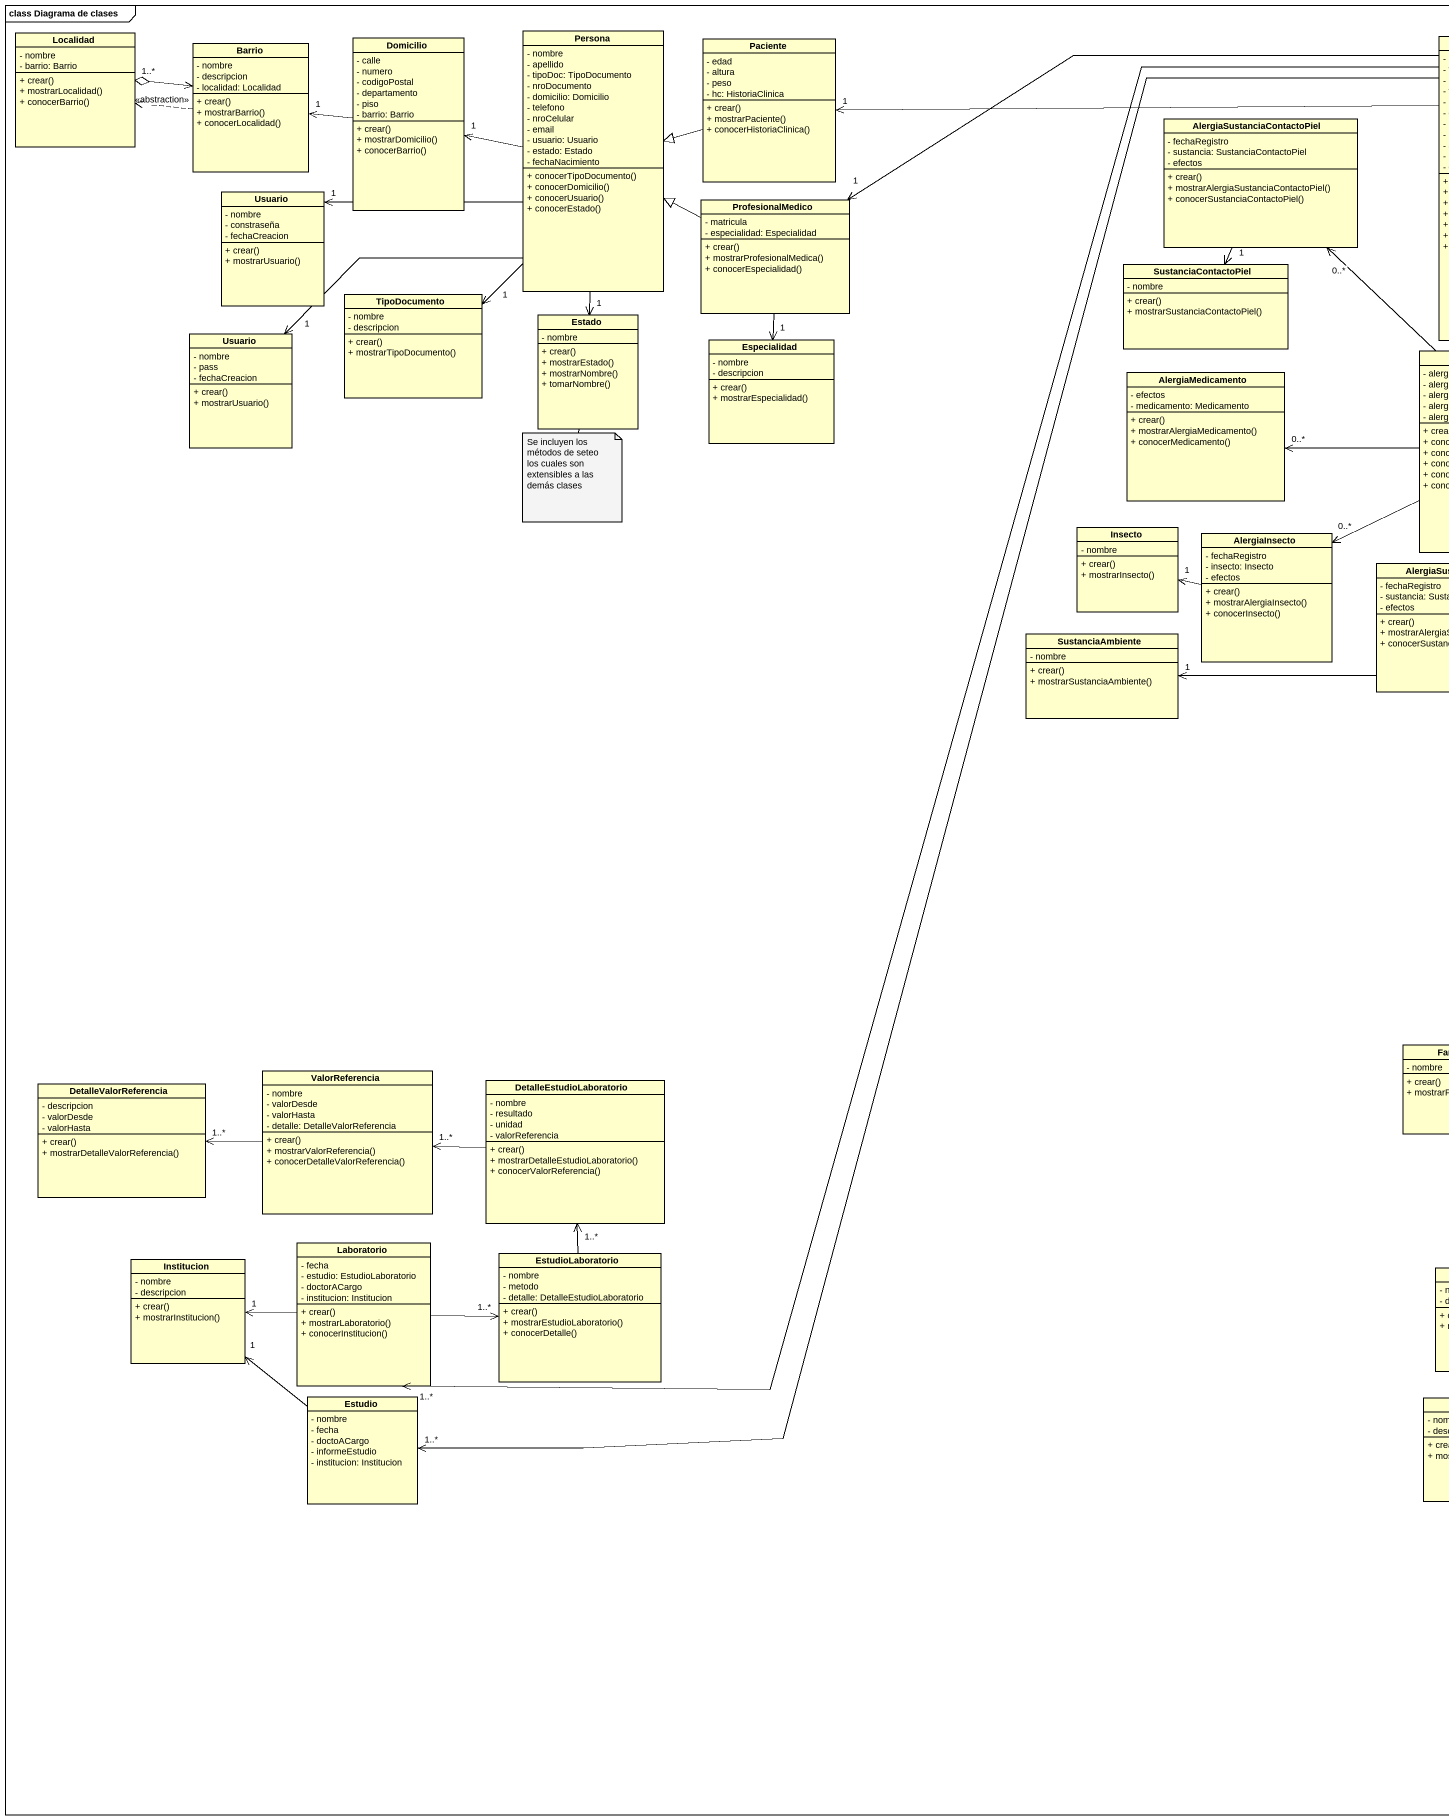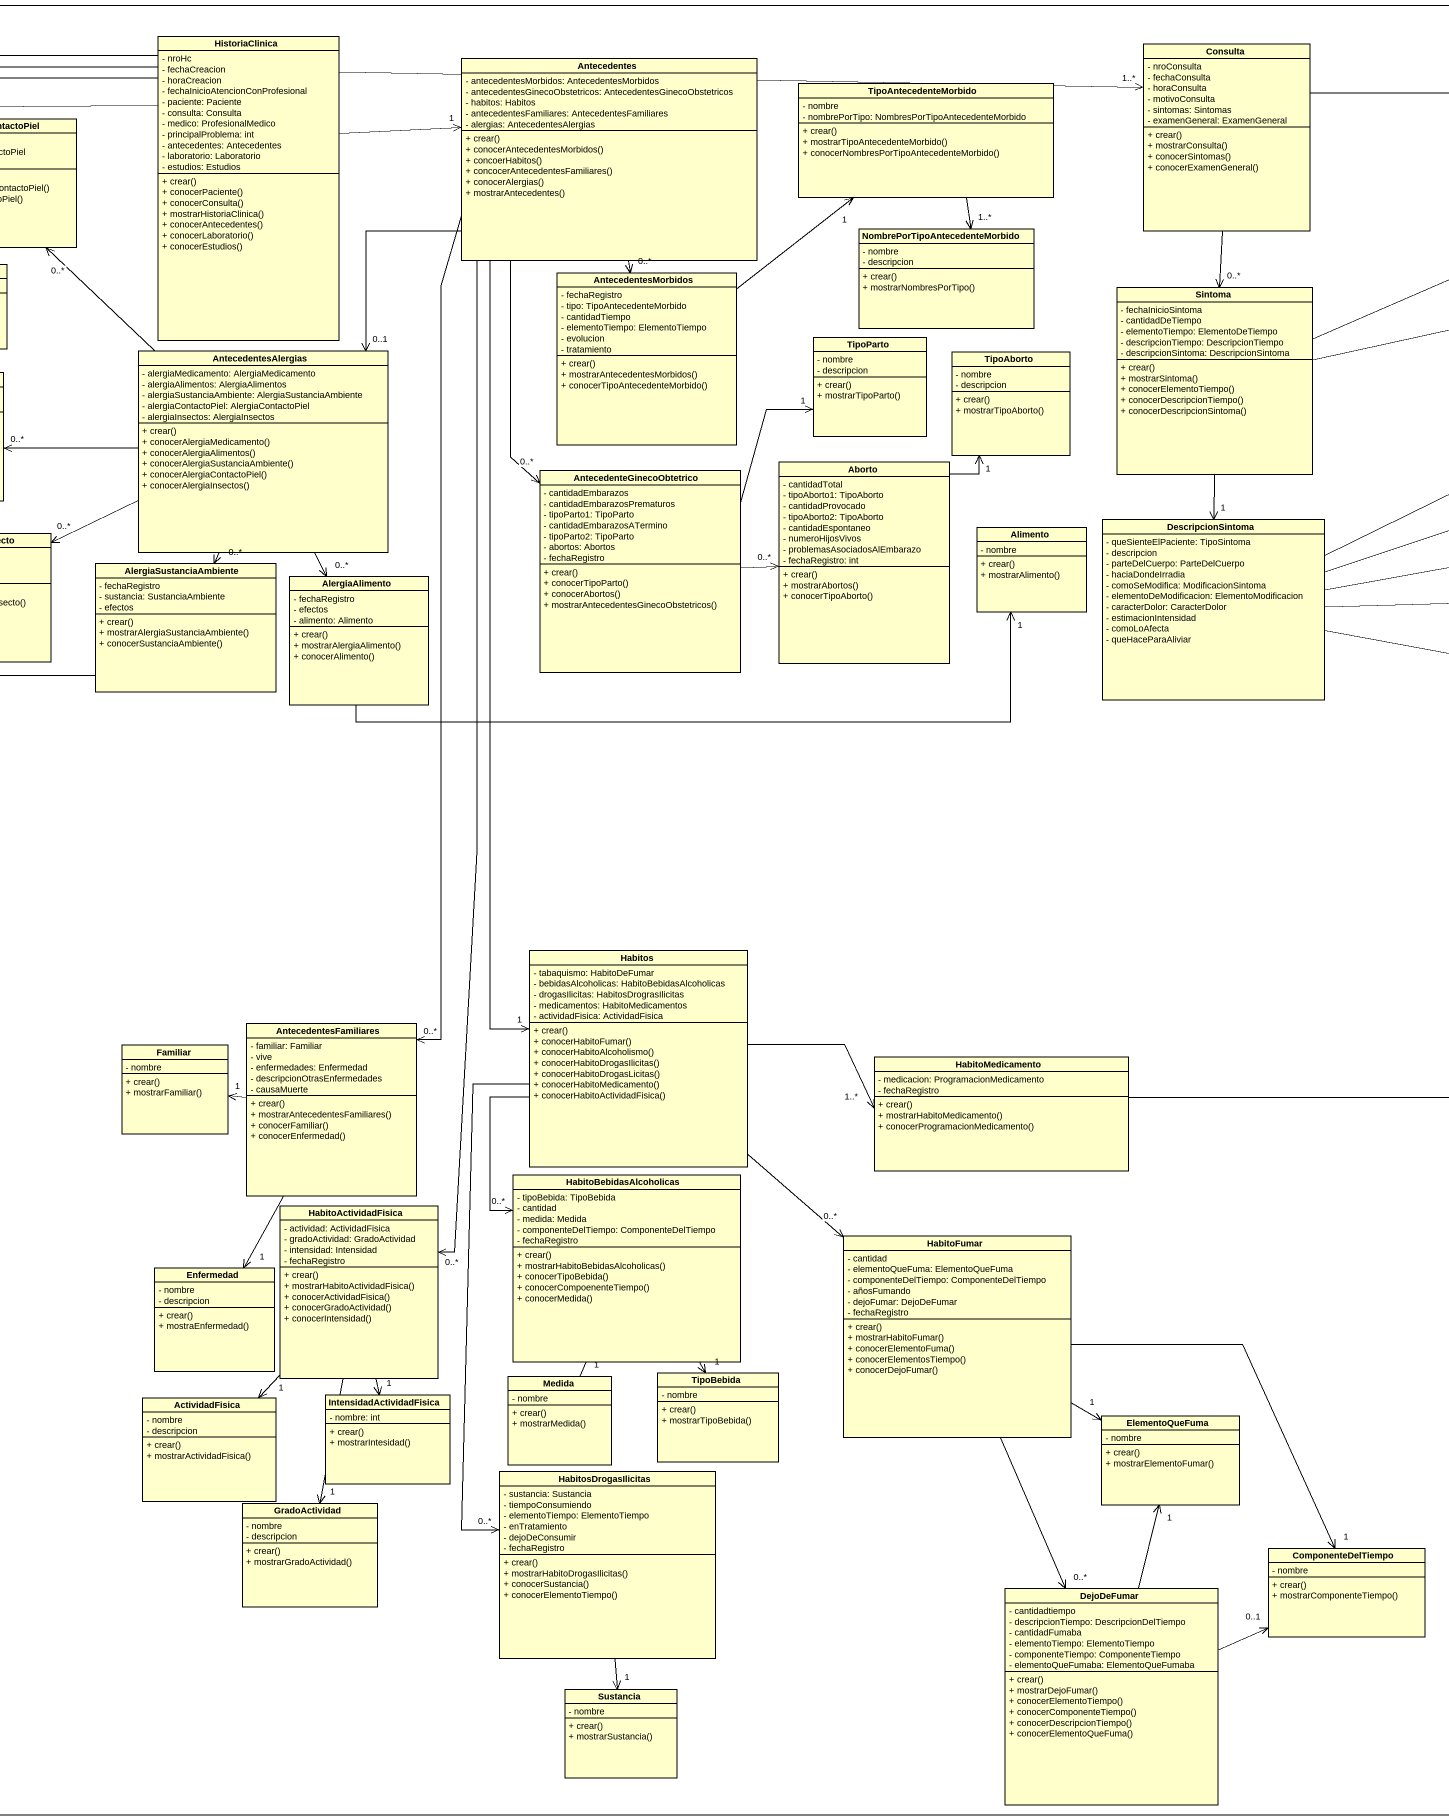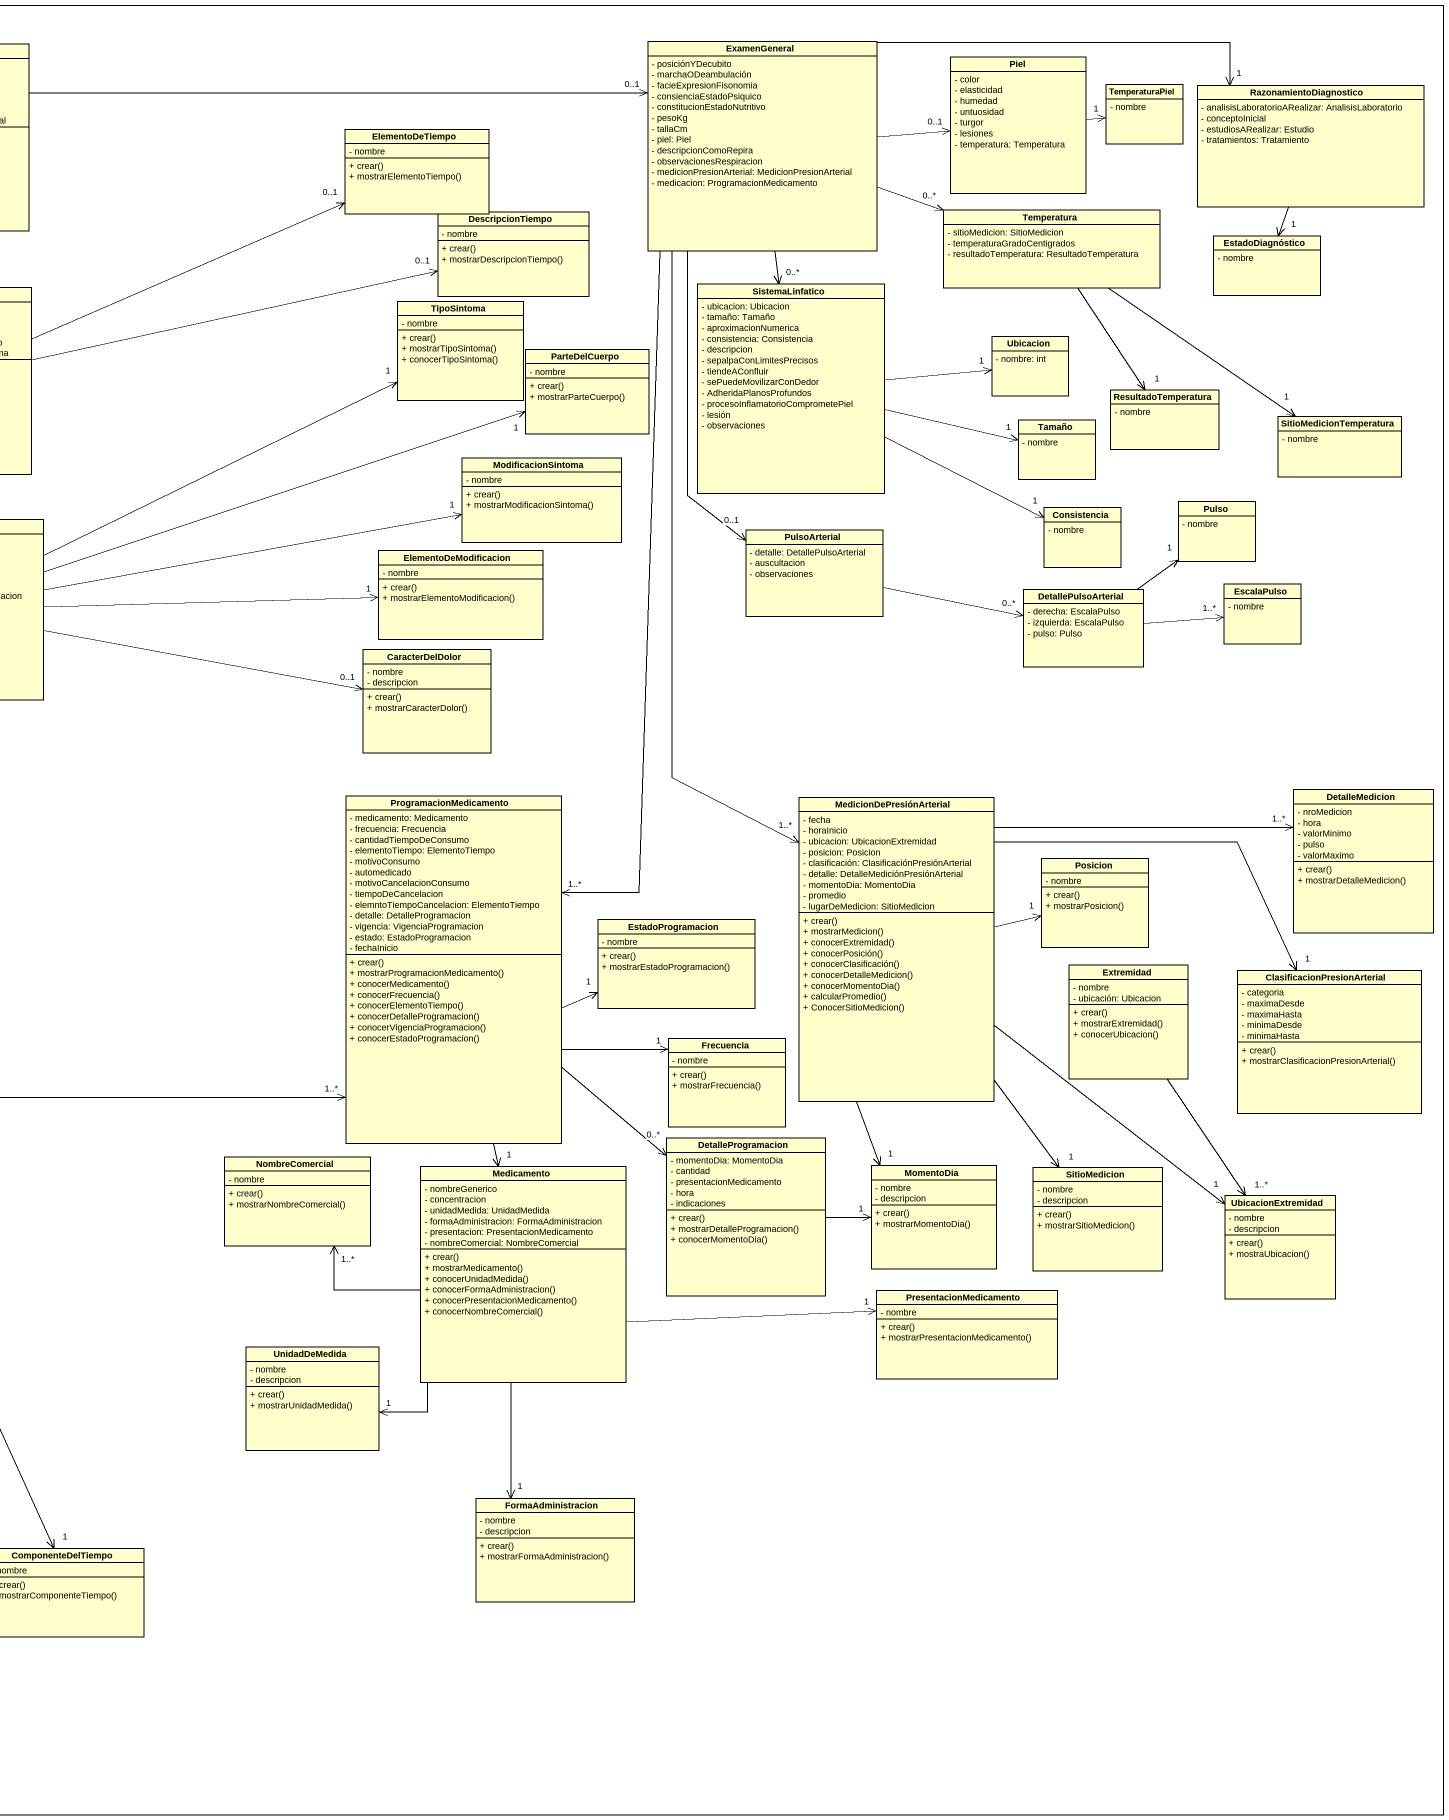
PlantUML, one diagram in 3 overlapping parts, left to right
@startuml
mainframe class Diagrama de clases
hide circle
hide empty members
skinparam classAttributeIconSize 0
class Localidad {
  - nombre
  - barrio: Barrio
  + crear()
  + mostrarLocalidad()
  + conocerBarrio()
}
class Domicilio {
  - calle
  - numero
  - codigoPostal
  - departamento
  - piso
  - barrio: Barrio
  + crear()
  + mostrarDomicilio()
  + conocerBarrio()
}
class Persona {
  - nombre
  - apellido
  - tipoDoc: TipoDocumento
  - nroDocumento
  - domicilio: Domicilio
  - telefono
  - nroCelular
  - email
  - usuario: Usuario
  - estado: Estado
  - fechaNacimiento
  + conocerTipoDocumento()
  + conocerDomicilio()
  + conocerUsuario()
  + conocerEstado()
}
class Paciente {
  - edad
  - altura
  - peso
  - hc: HistoriaClinica
  + crear()
  + mostrarPaciente()
  + conocerHistoriaClinica()
}
class HistoriaClinica {
  - nroHc
  - fechaCreacion
  - horaCreacion
  - fechaInicioAtencionConProfesional
  - paciente: Paciente
  - consulta: Consulta
  - medico: ProfesionalMedico
  - principalProblema: int
  - antecedentes: Antecedentes
  - laboratorio: Laboratorio
  - estudios: Estudios
  + crear()
  + conocerPaciente()
  + conocerConsulta()
  + mostrarHistoriaClinica()
  + conocerAntecedentes()
  + conocerLaboratorio()
  + conocerEstudios()
}
class Barrio {
  - nombre
  - descripcion
  - localidad: Localidad
  + crear()
  + mostrarBarrio()
  + conocerLocalidad()
}
class Antecedentes {
  - antecedentesMorbidos: AntecedentesMorbidos
  - antecedentesGinecoObstetricos: AntecedentesGinecoObstetricos
  - habitos: Habitos
  - antecedentesFamiliares: AntecedentesFamiliares
  - alergias: AntecedentesAlergias
  + crear()
  + conocerAntecedentesMorbidos()
  + concoerHabitos()
  + concocerAntecedentesFamiliares()
  + conocerAlergias()
  + mostrarAntecedentes()
}
class Consulta {
  - nroConsulta
  - fechaConsulta
  - horaConsulta
  - motivoConsulta
  - sintomas: Sintomas
  - examenGeneral: ExamenGeneral
  + crear()
  + mostrarConsulta()
  + conocerSintomas()
  + conocerExamenGeneral()
}
class ExamenGeneral {
  - posiciónYDecubito
  - marchaODeambulación
  - facieExpresionFisonomia
  - consienciaEstadoPsiquico
  - constitucionEstadoNutritivo
  - pesoKg
  - tallaCm
  - piel: Piel
  - descripcionComoRepira
  - observacionesRespiracion
  - medicionPresionArterial: MedicionPresionArterial
  - medicacion: ProgramacionMedicamento
}
class Piel {
  - color
  - elasticidad
  - humedad
  - untuosidad
  - turgor
  - lesiones
  - temperatura: Temperatura
}
class TipoAntecedenteMorbido {
  - nombre
  - nombrePorTipo: NombresPorTipoAntecedenteMorbido
  + crear()
  + mostrarTipoAntecedenteMorbido()
  + conocerNombresPorTipoAntecedenteMorbido()
}
class TemperaturaPiel {
  - nombre
}
class RazonamientoDiagnostico {
  - analisisLaboratorioARealizar: AnalisisLaboratorio
  - conceptoInicial
  - estudiosARealizar: Estudio
  - tratamientos: Tratamiento
}
class AlergiaSustanciaContactoPiel {
  - fechaRegistro
  - sustancia: SustanciaContactoPiel
  - efectos
  + crear()
  + mostrarAlergiaSustanciaContactoPiel()
  + conocerSustanciaContactoPiel()
}
class ElementoDeTiempo {
  - nombre
  + crear()
  + mostrarElementoTiempo()
}
class Usuario {
  - nombre
  - constraseña
  - fechaCreacion
  + crear()
  + mostrarUsuario()
}
class ProfesionalMedico {
  - matricula
  - especialidad: Especialidad
  + crear()
  + mostrarProfesionalMedica()
  + conocerEspecialidad()
}
class "NombrePorTipoAntecedenteMorbido" as NombrePorTipoAntecedenteMorb {
  - nombre
  - descripcion
  + crear()
  + mostrarNombresPorTipo()
}
class DescripcionTiempo {
  - nombre
  + crear()
  + mostrarDescripcionTiempo()
}
class Temperatura {
  - sitioMedicion: SitioMedicion
  - temperaturaGradoCentigrados
  - resultadoTemperatura: ResultadoTemperatura
}
class SustanciaContactoPiel {
  - nombre
  + crear()
  + mostrarSustanciaContactoPiel()
}
class AntecedentesMorbidos {
  - fechaRegistro
  - tipo: TipoAntecedenteMorbido
  - cantidadTiempo
  - elementoTiempo: ElementoTiempo
  - evolucion
  - tratamiento
  + crear()
  + mostrarAntecedentesMorbidos()
  + conocerTipoAntecedenteMorbido()
}
class EstadoDiagnóstico {
  - nombre
}
class TipoDocumento {
  - nombre
  - descripcion
  + crear()
  + mostrarTipoDocumento()
}
class Sintoma {
  - fechaInicioSintoma
  - cantidadDeTiempo
  - elementoTiempo: ElementoDeTiempo
  - descripcionTiempo: DescripcionTiempo
  - descripcionSintoma: DescripcionSintoma
  + crear()
  + mostrarSintoma()
  + conocerElementoTiempo()
  + conocerDescripcionTiempo()
  + conocerDescripcionSintoma()
}
class TipoSintoma {
  - nombre
  + crear()
  + mostrarTipoSintoma()
  + conocerTipoSintoma()
}
class SistemaLinfatico {
  - ubicacion: Ubicacion
  - tamaño: Tamaño
  - aproximacionNumerica
  - consistencia: Consistencia
  - descripcion
  - sepalpaConLimitesPrecisos
  - tiendeAConfluir
  - sePuedeMovilizarConDedor
  - AdheridaPlanosProfundos
  - procesoInflamatorioComprometePiel
  - lesión
  - observaciones
}
class "Usuario" as Usuario_2 {
  - nombre
  - pass
  - fechaCreacion
  + crear()
  + mostrarUsuario()
}
class Estado {
  - nombre
  + crear()
  + mostrarEstado()
  + mostrarNombre()
  + tomarNombre()
}
class Especialidad {
  - nombre
  - descripcion
  + crear()
  + mostrarEspecialidad()
}
class TipoParto {
  - nombre
  - descripcion
  + crear()
  + mostrarTipoParto()
}
class ParteDelCuerpo {
  - nombre
  + crear()
  + mostrarParteCuerpo()
}
class Ubicacion {
  - nombre: int
}
class AlergiaMedicamento {
  - efectos
  - medicamento: Medicamento
  + crear()
  + mostrarAlergiaMedicamento()
  + conocerMedicamento()
}
class AntecedentesAlergias {
  - alergiaMedicamento: AlergiaMedicamento
  - alergiaAlimentos: AlergiaAlimentos
  - alergiaSustanciaAmbiente: AlergiaSustanciaAmbiente
  - alergiaContactoPiel: AlergiaContactoPiel
  - alergiaInsectos: AlergiaInsectos
  + crear()
  + conocerAlergiaMedicamento()
  + conocerAlergiaAlimentos()
  + conocerAlergiaSustanciaAmbiente()
  + conocerAlergiaContactoPiel()
  + conocerAlergiaInsectos()
}
class TipoAborto {
  - nombre
  - descripcion
  + crear()
  + mostrarTipoAborto()
}
class Tamaño {
  - nombre
}
class ResultadoTemperatura {
  - nombre
}
class SitioMedicionTemperatura {
  - nombre
}
class Aborto {
  - cantidadTotal
  - tipoAborto1: TipoAborto
  - cantidadProvocado
  - tipoAborto2: TipoAborto
  - cantidadEspontaneo
  - numeroHijosVivos
  - problemasAsociadosAlEmbarazo
  - fechaRegistro: int
  + crear()
  + mostrarAbortos()
  + conocerTipoAborto()
}
class ModificacionSintoma {
  - nombre
  + crear()
  + mostrarModificacionSintoma()
}
class AntecedenteGinecoObtetrico {
  - cantidadEmbarazos
  - cantidadEmbarazosPrematuros
  - tipoParto1: TipoParto
  - cantidadEmbarazosATermino
  - tipoParto2: TipoParto
  - abortos: Abortos
  - fechaRegistro
  + crear()
  + conocerTipoParto()
  + conocerAbortos()
  + mostrarAntecedentesGinecoObstetricos()
}
class Pulso {
  - nombre
}
class Insecto {
  - nombre
  + crear()
  + mostrarInsecto()
}
class AlergiaInsecto {
  - fechaRegistro
  - insecto: Insecto
  - efectos
  + crear()
  + mostrarAlergiaInsecto()
  + conocerInsecto()
}
class Alimento {
  - nombre
  + crear()
  + mostrarAlimento()
}
class DescripcionSintoma {
  - queSienteElPaciente: TipoSintoma
  - descripcion
  - parteDelCuerpo: ParteDelCuerpo
  - haciaDondeIrradia
  - comoSeModifica: ModificacionSintoma
  - elementoDeModificacion: ElementoModificacion
  - caracterDolor: CaracterDolor
  - estimacionIntensidad
  - comoLoAfecta
  - queHaceParaAliviar
}
class PulsoArterial {
  - detalle: DetallePulsoArterial
  - auscultacion
  - observaciones
}
class Consistencia {
  - nombre
}
class AlergiaSustanciaAmbiente {
  - fechaRegistro
  - sustancia: SustanciaAmbiente
  - efectos
  + crear()
  + mostrarAlergiaSustanciaAmbiente()
  + conocerSustanciaAmbiente()
}
class AlergiaAlimento {
  - fechaRegistro
  - efectos
  - alimento: Alimento
  + crear()
  + mostrarAlergiaAlimento()
  + conocerAlimento()
}
class ElementoDeModificacion {
  - nombre
  + crear()
  + mostrarElementoModificacion()
}
class DetallePulsoArterial {
  - derecha: EscalaPulso
  - izquierda: EscalaPulso
  - pulso: Pulso
}
class EscalaPulso {
  - nombre
}
class SustanciaAmbiente {
  - nombre
  + crear()
  + mostrarSustanciaAmbiente()
}
class CaracterDelDolor {
  - nombre
  - descripcion
  + crear()
  + mostrarCaracterDolor()
}
class ProgramacionMedicamento {
  - medicamento: Medicamento
  - frecuencia: Frecuencia
  - cantidadTiempoDeConsumo
  - elementoTiempo: ElementoTiempo
  - motivoConsumo
  - automedicado
  - motivoCancelacionConsumo
  - tiempoDeCancelacion
  - elemntoTiempoCancelacion: ElementoTiempo
  - detalle: DetalleProgramacion
  - vigencia: VigenciaProgramacion
  - estado: EstadoProgramacion
  - fechaInicio
  + crear()
  + mostrarProgramacionMedicamento()
  + conocerMedicamento()
  + conocerFrecuencia()
  + conocerElementoTiempo()
  + conocerDetalleProgramacion()
  + conocerVigenciaProgramacion()
  + conocerEstadoProgramacion()
}
class MedicionDePresiónArterial {
  - fecha
  - horaInicio
  - ubicacion: UbicacionExtremidad
  - posicion: Posicion
  - clasificación: ClasificaciónPresiónArterial
  - detalle: DetalleMediciónPresiónArterial
  - momentoDia: MomentoDia
  - promedio
  - lugarDeMedicion: SitioMedicion
  + crear()
  + mostrarMedicion()
  + conocerExtremidad()
  + conocerPosición()
  + conocerClasificación()
  + conocerDetalleMedicion()
  + conocerMomentoDia()
  + calcularPromedio()
  + ConocerSitioMedicion()
}
class DetalleMedicion {
  - nroMedicion
  - hora
  - valorMinimo
  - pulso
  - valorMaximo
  + crear()
  + mostrarDetalleMedicion()
}
class Posicion {
  - nombre
  + crear()
  + mostrarPosicion()
}
class EstadoProgramacion {
  - nombre
  + crear()
  + mostrarEstadoProgramacion()
}
class Habitos {
  - tabaquismo: HabitoDeFumar
  - bebidasAlcoholicas: HabitoBebidasAlcoholicas
  - drogasIlicitas: HabitosDrograsIlicitas
  - medicamentos: HabitoMedicamentos
  - actividadFisica: ActividadFisica
  + crear()
  + conocerHabitoFumar()
  + conocerHabitoAlcoholismo()
  + conocerHabitoDrogasIlicitas()
  + conocerHabitoDrogasLicitas()
  + conocerHabitoMedicamento()
  + conocerHabitoActividadFisica()
}
class Extremidad {
  - nombre
  - ubicación: Ubicacion
  + crear()
  + mostrarExtremidad()
  + conocerUbicacion()
}
class ClasificacionPresionArterial {
  - categoria
  - maximaDesde
  - maximaHasta
  - minimaDesde
  - minimaHasta
  + crear()
  + mostrarClasificacionPresionArterial()
}
class Familiar {
  - nombre
  + crear()
  + mostrarFamiliar()
}
class AntecedentesFamiliares {
  - familiar: Familiar
  - vive
  - enfermedades: Enfermedad
  - descripcionOtrasEnfermedades
  - causaMuerte
  + crear()
  + mostrarAntecedentesFamiliares()
  + conocerFamiliar()
  + conocerEnfermedad()
}
class Frecuencia {
  - nombre
  + crear()
  + mostrarFrecuencia()
}
class DetalleValorReferencia {
  - descripcion
  - valorDesde
  - valorHasta
  + crear()
  + mostrarDetalleValorReferencia()
}
class ValorReferencia {
  - nombre
  - valorDesde
  - valorHasta
  - detalle: DetalleValorReferencia
  + crear()
  + mostrarValorReferencia()
  + conocerDetalleValorReferencia()
}
class DetalleEstudioLaboratorio {
  - nombre
  - resultado
  - unidad
  - valorReferencia
  + crear()
  + mostrarDetalleEstudioLaboratorio()
  + conocerValorReferencia()
}
class HabitoMedicamento {
  - medicacion: ProgramacionMedicamento
  - fechaRegistro
  + crear()
  + mostrarHabitoMedicamento()
  + conocerProgramacionMedicamento()
}
class NombreComercial {
  - nombre
  + crear()
  + mostrarNombreComercial()
}
class DetalleProgramacion {
  - momentoDia: MomentoDia
  - cantidad
  - presentacionMedicamento
  - hora
  - indicaciones
  + crear()
  + mostrarDetalleProgramacion()
  + conocerMomentoDia()
}
class HabitoBebidasAlcoholicas {
  - tipoBebida: TipoBebida
  - cantidad
  - medida: Medida
  - componenteDelTiempo: ComponenteDelTiempo
  - fechaRegistro
  + crear()
  + mostrarHabitoBebidasAlcoholicas()
  + conocerTipoBebida()
  + conocerCompoenenteTiempo()
  + conocerMedida()
}
class Medicamento {
  - nombreGenerico
  - concentracion
  - unidadMedida: UnidadMedida
  - formaAdministracion: FormaAdministracion
  - presentacion: PresentacionMedicamento
  - nombreComercial: NombreComercial
  + crear()
  + mostrarMedicamento()
  + conocerUnidadMedida()
  + conocerFormaAdministracion()
  + conocerPresentacionMedicamento()
  + conocerNombreComercial()
}
class MomentoDia {
  - nombre
  - descripcion
  + crear()
  + mostrarMomentoDia()
}
class SitioMedicion {
  - nombre
  - descripcion
  + crear()
  + mostrarSitioMedicion()
}
class UbicacionExtremidad {
  - nombre
  - descripcion
  + crear()
  + mostraUbicacion()
}
class HabitoActividadFisica {
  - actividad: ActividadFisica
  - gradoActividad: GradoActividad
  - intensidad: Intensidad
  - fechaRegistro
  + crear()
  + mostrarHabitoActividadFisica()
  + conocerActividadFisica()
  + conocerGradoActividad()
  + conocerIntensidad()
}
class HabitoFumar {
  - cantidad
  - elementoQueFuma: ElementoQueFuma
  - componenteDelTiempo: ComponenteDelTiempo
  - añosFumando
  - dejoFumar: DejoDeFumar
  - fechaRegistro
  + crear()
  + mostrarHabitoFumar()
  + conocerElementoFuma()
  + conocerElementosTiempo()
  + conocerDejoFumar()
}
class Institucion {
  - nombre
  - descripcion
  + crear()
  + mostrarInstitucion()
}
class Laboratorio {
  - fecha
  - estudio: EstudioLaboratorio
  - doctorACargo
  - institucion: Institucion
  + crear()
  + mostrarLaboratorio()
  + conocerInstitucion()
}
class EstudioLaboratorio {
  - nombre
  - metodo
  - detalle: DetalleEstudioLaboratorio
  + crear()
  + mostrarEstudioLaboratorio()
  + conocerDetalle()
}
class Enfermedad {
  - nombre
  - descripcion
  + crear()
  + mostraEnfermedad()
}
class PresentacionMedicamento {
  - nombre
  + crear()
  + mostrarPresentacionMedicamento()
}
class UnidadDeMedida {
  - nombre
  - descripcion
  + crear()
  + mostrarUnidadMedida()
}
class IntensidadActividadFisica {
  - nombre: int
  + crear()
  + mostrarIntesidad()
}
class Medida {
  - nombre
  + crear()
  + mostrarMedida()
}
class TipoBebida {
  - nombre
  + crear()
  + mostrarTipoBebida()
}
class Estudio {
  - nombre
  - fecha
  - doctoACargo
  - informeEstudio
  - institucion: Institucion
}
class ActividadFisica {
  - nombre
  - descripcion
  + crear()
  + mostrarActividadFisica()
}
class ElementoQueFuma {
  - nombre
  + crear()
  + mostrarElementoFumar()
}
class HabitosDrogasIlicitas {
  - sustancia: Sustancia
  - tiempoConsumiendo
  - elementoTiempo: ElementoTiempo
  - enTratamiento
  - dejoDeConsumir
  - fechaRegistro
  + crear()
  + mostrarHabitoDrogasIlicitas()
  + conocerSustancia()
  + conocerElementoTiempo()
}
class GradoActividad {
  - nombre
  - descripcion
  + crear()
  + mostrarGradoActividad()
}
class FormaAdministracion {
  - nombre
  - descripcion
  + crear()
  + mostrarFormaAdministracion()
}
class ComponenteDelTiempo {
  - nombre
  + crear()
  + mostrarComponenteTiempo()
}
class DejoDeFumar {
  - cantidadtiempo
  - descripcionTiempo: DescripcionDelTiempo
  - cantidadFumaba
  - elementoTiempo: ElementoTiempo
  - componenteTiempo: ComponenteTiempo
  - elementoQueFumaba: ElementoQueFumaba
  + crear()
  + mostrarDejoFumar()
  + conocerElementoTiempo()
  + conocerComponenteTiempo()
  + conocerDescripcionTiempo()
  + conocerElementoQueFuma()
}
class Sustancia {
  - nombre
  + crear()
  + mostrarSustancia()
}
Domicilio -left-> "1" Barrio
Persona -left-> "1" Domicilio
Persona -left-> "1" Usuario
Persona --> "1" TipoDocumento
Persona --> "1" Usuario_2
Persona --> "1" Estado
Paciente -left-|> Persona
HistoriaClinica -left-> "1" Paciente
HistoriaClinica -right-> "1" Antecedentes
HistoriaClinica -right-> "1..*" Consulta
HistoriaClinica -left-> "1" ProfesionalMedico
HistoriaClinica --> "1..*" Laboratorio
HistoriaClinica --> "1..*" Estudio
Barrio <-left-o "1..*" Localidad
Barrio .left.> Localidad : <<abstraction>>
Antecedentes --> "0..*" AntecedentesMorbidos
Antecedentes --> "0..1" AntecedentesAlergias
Antecedentes --> "0..*" AntecedenteGinecoObtetrico
Antecedentes --> "1" Habitos
Antecedentes --> "0..*" AntecedentesFamiliares
Antecedentes --> "0..*" HabitoActividadFisica
Consulta -right-> "0..1" ExamenGeneral
Consulta --> "0..*" Sintoma
ExamenGeneral -right-> "0..1" Piel
ExamenGeneral -right-> "1" RazonamientoDiagnostico
ExamenGeneral -right-> "0..*" Temperatura
ExamenGeneral --> "0..*" SistemaLinfatico
ExamenGeneral --> "0..1" PulsoArterial
ExamenGeneral --> "1..*" ProgramacionMedicamento
ExamenGeneral --> "1..*" MedicionDePresiónArterial
Piel -right-> "1" TemperaturaPiel
TipoAntecedenteMorbido --> "1..*" NombrePorTipoAntecedenteMorb
RazonamientoDiagnostico --> "1" EstadoDiagnóstico
AlergiaSustanciaContactoPiel --> "1" SustanciaContactoPiel
ProfesionalMedico -left-|> Persona
ProfesionalMedico --> "1" Especialidad
Temperatura --> "1" ResultadoTemperatura
Temperatura --> "1" SitioMedicionTemperatura
AntecedentesMorbidos -up-> "1" TipoAntecedenteMorbido
Sintoma -right-> "0..1" ElementoDeTiempo
Sintoma -right-> "0..1" DescripcionTiempo
Sintoma --> "1" DescripcionSintoma
SistemaLinfatico -right-> "1" Ubicacion
SistemaLinfatico -right-> "1" Tamaño
SistemaLinfatico -right-> "1" Consistencia
AntecedentesAlergias -up-> "0..*" AlergiaSustanciaContactoPiel
AntecedentesAlergias -left-> "0..*" AlergiaMedicamento
AntecedentesAlergias -left-> "0..*" AlergiaInsecto
AntecedentesAlergias --> "0..*" AlergiaSustanciaAmbiente
AntecedentesAlergias --> "0..*" AlergiaAlimento
Aborto -up-> "1" TipoAborto
AntecedenteGinecoObtetrico -up-> "1" TipoParto
AntecedenteGinecoObtetrico -right-> "0..*" Aborto
AlergiaInsecto -left-> "1" Insecto
DescripcionSintoma -right-> "1" TipoSintoma
DescripcionSintoma -right-> "1" ParteDelCuerpo
DescripcionSintoma -right-> "1" ModificacionSintoma
DescripcionSintoma -right-> "1" ElementoDeModificacion
DescripcionSintoma -right-> "0..1" CaracterDelDolor
PulsoArterial -right-> "0..*" DetallePulsoArterial
AlergiaSustanciaAmbiente -left-> "1" SustanciaAmbiente
AlergiaAlimento -right-> "1" Alimento
DetallePulsoArterial -up-> "1" Pulso
DetallePulsoArterial -right-> "1..*" EscalaPulso
ProgramacionMedicamento -right-> "1" EstadoProgramacion
ProgramacionMedicamento -right-> "1" Frecuencia
ProgramacionMedicamento --> "0..*" DetalleProgramacion
ProgramacionMedicamento --> "1" Medicamento
MedicionDePresiónArterial -right-> "1..*" DetalleMedicion
MedicionDePresiónArterial -right-> "1" Posicion
MedicionDePresiónArterial -right-> "1" ClasificacionPresionArterial
MedicionDePresiónArterial --> "1" MomentoDia
MedicionDePresiónArterial --> "1" SitioMedicion
MedicionDePresiónArterial --> "1" UbicacionExtremidad
Habitos -right-> "1..*" HabitoMedicamento
Habitos --> "0..*" HabitoBebidasAlcoholicas
Habitos --> "0..*" HabitoFumar
Habitos --> "0..*" HabitosDrogasIlicitas
Extremidad --> "1..*" UbicacionExtremidad
AntecedentesFamiliares -left-> "1" Familiar
AntecedentesFamiliares --> "1" Enfermedad
ValorReferencia -left-> "1..*" DetalleValorReferencia
DetalleEstudioLaboratorio -left-> "1..*" ValorReferencia
HabitoMedicamento -right-> "1..*" ProgramacionMedicamento
DetalleProgramacion -right-> "1" MomentoDia
HabitoBebidasAlcoholicas -- "1" Medida
HabitoBebidasAlcoholicas --> "1" TipoBebida
Medicamento -left-> "1..*" NombreComercial
Medicamento -right-> "1" PresentacionMedicamento
Medicamento -left-> "1" UnidadDeMedida
Medicamento --> "1" FormaAdministracion
HabitoActividadFisica --> "1" IntensidadActividadFisica
HabitoActividadFisica --> "1" ActividadFisica
HabitoActividadFisica --> "1" GradoActividad
HabitoFumar -right-> "1" ElementoQueFuma
HabitoFumar --> "1" ComponenteDelTiempo
HabitoFumar --> "0..*" DejoDeFumar
Laboratorio -left-> "1" Institucion
Laboratorio -right-> "1..*" EstudioLaboratorio
EstudioLaboratorio -up-> "1..*" DetalleEstudioLaboratorio
Estudio -up-> "1" Institucion
HabitosDrogasIlicitas --> "1" Sustancia
DejoDeFumar -up-> "1" ElementoQueFuma
DejoDeFumar -right-> "0..1" ComponenteDelTiempo
note bottom of Estado : Se incluyen los métodos de seteo los cuales son extensibles a las demás clases
@enduml
